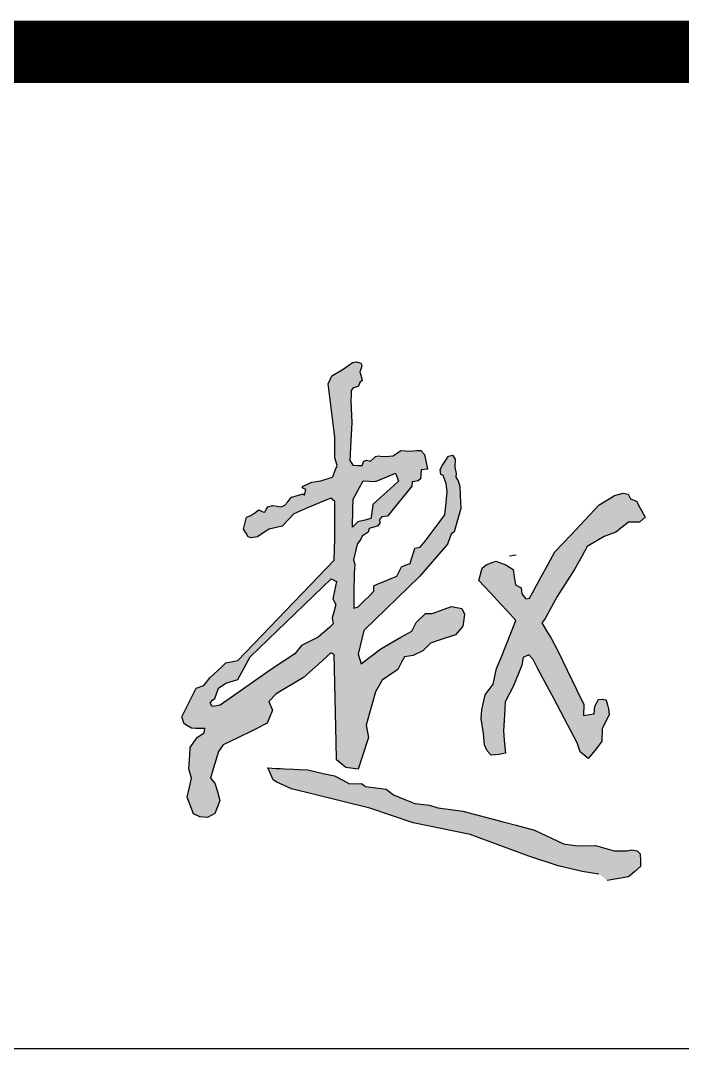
# Model space of a CAD drawing. Header units: inches. Extents: x -1293886 to -986005, y -15154 to 203628.
# Drawn here: x -1133131 to -1132599, y 79037 to 79862 of the extents above; entities that cross this region are included whole.
import ezdxf

# ---------------------------------------------------------------- set-up
doc = ezdxf.new("R2010")
doc.units = ezdxf.units.IN
doc.header["$LTSCALE"] = 100
doc.header["$MEASUREMENT"] = 0
doc.layers.get('0').update_dxf_attribs({"color": 252})
doc.layers.add('TK', color=142, linetype='Continuous')

# ---------------------------------------------------------------- blocks, each defined once
blk = doc.blocks.new('A$C05385F37')
at = {"layer": 'TK'}
for p, q in [((-8000, -26600), (-1000, -26600)), ((-1000, -26600), (-8000, -26600)), ((-8000, -26600), (-1000, -26600)), ((-8000, -26600), (-1000, -26600)), ((-8000, -26600), (-1000, -26600)), ((-8000, -26600), (-1000, -26600)), ((-8000, -27400), (-1000, -27400))]:
    blk.add_line(p, q, dxfattribs=at)
at = {"layer": 'TK', "const_width": 50}
for points in [[(-8000, -26600), (-1000, -26600)], [(-1000, -26600), (-8000, -26600)], [(-1000, -26600), (-7944, -26600)]]:
    blk.add_lwpolyline(points, dxfattribs=at)

msp = doc.modelspace()

# ---------------------------------------------------------------- hatches: boundary and pattern name
h = msp.add_hatch(color=1)
h.dxf.hatch_style = 1
h.paths.add_polyline_path([(-1132471.18, 79214.99), (-1132471.43, 79219.55), (-1132466.71, 79223.01), (-1132461.16, 79223.71), (-1132459.22, 79222.46), (-1132459.36, 79216.64), (-1132459.52, 79209.73), (-1132458.25, 79202.36), (-1132457.09, 79195.64), (-1132457.83, 79189.05), (-1132458.52, 79182.95), (-1132460.74, 79180.46), (-1132462.13, 79185.73), (-1132465.18, 79189.89), (-1132468.12, 79193.89), (-1132469.07, 79200.42), (-1132470.25, 79208.59)], flags=16)
h.paths.add_polyline_path([(-1132508.33, 79242.72), (-1132511.32, 79246.02), (-1132505.02, 79254.83), (-1132498.57, 79260.17), (-1132493.22, 79261.75), (-1132489.6, 79255.93), (-1132487.4, 79246.81), (-1132490.39, 79243.51), (-1132497, 79240.68), (-1132503.45, 79239.42)], flags=16)
h.paths.add_polyline_path([(-1132403.97, 79350.52), (-1132399.93, 79358.3), (-1132391.89, 79369.78), (-1132387.98, 79382.86), (-1132379.95, 79392.73), (-1132371.91, 79414.53), (-1132364.58, 79434.4), (-1132365.48, 79442.53), (-1132366.59, 79452.63), (-1132367.55, 79461.38), (-1132363.18, 79468.47), (-1132356.52, 79472.6), (-1132346.19, 79470.76), (-1132341.13, 79466.63), (-1132337.69, 79460.66), (-1132339.76, 79451.71), (-1132344.12, 79447.81), (-1132342.97, 79440.93), (-1132346.65, 79430.6), (-1132349.74, 79421.91), (-1132353.08, 79411.78), (-1132389.32, 79334.54), (-1132397.58, 79332.22), (-1132400.84, 79333.64), (-1132404.38, 79335.18), (-1132405.1, 79340.16), (-1132405.54, 79343.2), (-1132405.96, 79346.12)])
h.paths.add_polyline_path([(-1132485.26, 79279.81), (-1132484.46, 79277.56), (-1132482.74, 79272.69), (-1132481.4, 79268.89), (-1132475.85, 79260.22), (-1132476.25, 79254.66), (-1132474, 79250.16), (-1132473.02, 79248.2), (-1132467.9, 79248.04), (-1132465.4, 79247.97), (-1132464.33, 79250.56), (-1132464.86, 79252.94), (-1132465.62, 79256.38), (-1132467.64, 79259.69), (-1132470.52, 79269.42), (-1132469.45, 79276.35), (-1132468.79, 79280.63), (-1132466.78, 79284.87), (-1132465.32, 79287.98), (-1132469.18, 79291.8), (-1132480.64, 79290.47), (-1132487.02, 79289.73), (-1132493.28, 79289), (-1132495.59, 79283.79), (-1132489.76, 79283.39), (-1132487.04, 79283.2)], flags=16)
h.paths.add_polyline_path([(-1132520, 79400.65), (-1132517.5, 79398.78), (-1132510.35, 79400.95), (-1132503.2, 79398.57), (-1132500.6, 79393.37), (-1132502.33, 79385.14), (-1132504, 79377.23), (-1132507.32, 79372.58), (-1132507.1, 79366.95), (-1132506.93, 79362.64), (-1132506.84, 79360.2), (-1132495.83, 79374.31), (-1132488.68, 79375.61), (-1132483.91, 79377.13), (-1132478.06, 79385.79), (-1132469.18, 79392.94), (-1132465.06, 79407.01), (-1132459.21, 79417.19), (-1132450.33, 79421.95), (-1132442.74, 79420.22), (-1132437.54, 79415.46), (-1132439.93, 79408.09), (-1132442.96, 79399.87), (-1132445.97, 79391.72), (-1132460.08, 79373.88), (-1132482.01, 79351.31), (-1132481.05, 79348.45), (-1132429.48, 79364.1), (-1132425.08, 79362), (-1132422.79, 79357.99), (-1132420.58, 79354.13), (-1132425.47, 79349.78), (-1132430.59, 79345.23), (-1132500.05, 79300.19), (-1132497.94, 79297.44), (-1132492.64, 79296.8), (-1132488.83, 79296.35), (-1132486.08, 79303.79), (-1132479.09, 79304.63), (-1132470.59, 79305.66), (-1132465.19, 79306.32), (-1132461.72, 79304), (-1132456.94, 79300.8), (-1132452.19, 79299.77), (-1132448.55, 79298.98), (-1132445.2, 79303.36), (-1132443.22, 79305.96), (-1132440.97, 79308.02), (-1132433.49, 79314.85), (-1132425.51, 79318.39), (-1132420.97, 79320.4), (-1132416.61, 79320.51), (-1132414.28, 79317.12), (-1132415.34, 79308.44), (-1132415.87, 79304.14), (-1132416.33, 79300.34), (-1132427.99, 79297.16), (-1132433.06, 79295.77), (-1132435.98, 79291.76), (-1132437.09, 79290.22), (-1132440.29, 79285.83), (-1132444.66, 79284.95), (-1132449.36, 79281.43), (-1132448.66, 79273.22), (-1132443.49, 79252.1), (-1132438.32, 79249.29), (-1132434.36, 79247.13), (-1132426.82, 79246), (-1132418.21, 79245.69), (-1132410.73, 79248.18), (-1132402.33, 79250.99), (-1132396.48, 79252.94), (-1132395.12, 79257.13), (-1132395.12, 79265.16), (-1132395.12, 79270.43), (-1132392.14, 79273.18), (-1132382.27, 79272.95), (-1132373.56, 79272.75), (-1132369.19, 79272.95), (-1132365.75, 79269.97), (-1132359.78, 79268.83), (-1132357.26, 79273.64), (-1132355.72, 79276.58), (-1132347.39, 79277.77), (-1132344.18, 79274.79), (-1132346.7, 79270.2), (-1132348.79, 79266.4), (-1132350.32, 79263.62), (-1132347.62, 79261.26), (-1132345.25, 79260.35), (-1132339.23, 79270.38), (-1132309.44, 79307.27), (-1132309.09, 79311.91), (-1132311.23, 79314.94), (-1132311.88, 79315.86), (-1132316.4, 79313.69), (-1132378.96, 79283.62), (-1132386.14, 79284.99), (-1132386.85, 79289.27), (-1132389.17, 79291.41), (-1132389.35, 79295.86), (-1132387.21, 79301.57), (-1132385.36, 79306.49), (-1132380.79, 79311.37), (-1132368.02, 79324.58), (-1132321.92, 79348.84), (-1132318.28, 79350.75), (-1132316.58, 79364.98), (-1132320.83, 79372.24), (-1132324.15, 79377.91), (-1132328.09, 79401.18), (-1132326.88, 79404.97), (-1132325.03, 79410.8), (-1132330.5, 79414.27), (-1132335.33, 79414.27), (-1132337.23, 79417.72), (-1132330.76, 79424.18), (-1132329.8, 79432.59), (-1132325.6, 79444.43), (-1132316.81, 79446.53), (-1132311.27, 79441.75), (-1132306.15, 79437.34), (-1132311.46, 79402.42), (-1132309.55, 79392.87), (-1132307.26, 79381.41), (-1132305.54, 79373.77), (-1132303.64, 79365.36), (-1132295.22, 79366.32), (-1132287.38, 79373.39), (-1132262.07, 79391.2), (-1132253.66, 79390.48), (-1132250.05, 79386.64), (-1132249.09, 79377.27), (-1132248.69, 79373.35), (-1132258.47, 79369.1), (-1132259.67, 79360.94), (-1132294.27, 79343.67), (-1132307.49, 79344.12), (-1132313.57, 79344.32), (-1132320.86, 79340.55), (-1132362.84, 79312.95), (-1132363.88, 79306.48), (-1132360.12, 79307.26), (-1132296.96, 79335.84), (-1132291.27, 79334.16), (-1132287.26, 79330.93), (-1132286.87, 79327.05), (-1132285.7, 79321.62), (-1132286.61, 79316.7), (-1132328.45, 79255.1), (-1132326.94, 79252.89), (-1132325.26, 79250.42), (-1132247.79, 79226.72), (-1132224.38, 79219.57), (-1132211.7, 79218.79), (-1132198.95, 79218), (-1132178.33, 79210.39), (-1132113.47, 79198.99), (-1132106.78, 79197.81), (-1132102.67, 79194.19), (-1132100.32, 79192.13), (-1132092.26, 79194.59), (-1132085.72, 79196.59), (-1132079.86, 79194.39), (-1132075.65, 79190.19), (-1132068.2, 79183.18), (-1132067.95, 79177.64), (-1132067.81, 79174.46), (-1132072.98, 79169.6), (-1132080.79, 79166.08), (-1132090.1, 79169.6), (-1132097.59, 79172.43), (-1132115.1, 79179.05), (-1132127.84, 79179.15), (-1132140.17, 79182.67), (-1132149.58, 79185.36), (-1132161.81, 79188.85), (-1132169.35, 79191.01), (-1132178.26, 79193.55), (-1132215.16, 79199.77), (-1132239.82, 79207.82), (-1132299.72, 79223.92), (-1132344.51, 79238.75), (-1132352.81, 79233.47), (-1132373.7, 79209.33), (-1132380.52, 79201.45), (-1132386.88, 79194.09), (-1132393.31, 79186.66), (-1132399.15, 79179.92), (-1132404.9, 79182.42), (-1132410.36, 79184.79), (-1132411.7, 79189.97), (-1132413.18, 79195.7), (-1132414.68, 79201.5), (-1132416.15, 79207.16), (-1132416.73, 79212.35), (-1132412.7, 79215.62), (-1132405.66, 79216.37), (-1132405.15, 79211.34), (-1132404.55, 79205.32), (-1132403.98, 79199.59), (-1132397.61, 79200.53), (-1132390.31, 79204.3), (-1132388.8, 79211.59), (-1132382.26, 79217.88), (-1132371, 79228.69), (-1132362.12, 79243.53), (-1132363.89, 79250.32), (-1132367.66, 79251.58), (-1132373.55, 79253.54), (-1132378.98, 79250.57), (-1132388.04, 79245.63), (-1132404.1, 79233), (-1132418.74, 79230.82), (-1132428.1, 79229.43), (-1132435.75, 79230.43), (-1132440.38, 79231.03), (-1132443.05, 79231.38), (-1132443.07, 79225.29), (-1132443.11, 79214.61), (-1132443.86, 79168.75), (-1132444.6, 79160.44), (-1132449.61, 79157.26), (-1132453.89, 79153.72), (-1132463.42, 79152.38), (-1132471.85, 79173.31), (-1132474.31, 79186.98), (-1132478.77, 79201.27), (-1132483.08, 79210.03), (-1132492.45, 79206.95), (-1132502.45, 79201.42), (-1132539.36, 79176.67), (-1132547.14, 79175.21), (-1132558.31, 79173.12), (-1132564.42, 79171.98), (-1132563.92, 79180.56), (-1132564.4, 79192.95), (-1132559.54, 79201.21), (-1132549.57, 79201.46), (-1132544.96, 79201.57), (-1132543.49, 79196.11), (-1132538.63, 79194.41), (-1132532.06, 79200.24), (-1132485.86, 79228.43), (-1132486.83, 79231.83), (-1132492.91, 79230.38), (-1132518.44, 79221.38), (-1132526.23, 79223.33), (-1132530.6, 79227.95), (-1132532.86, 79230.32), (-1132533.03, 79234.75), (-1132530.12, 79237.91), (-1132529.05, 79253.23), (-1132524.84, 79255.63), (-1132520.33, 79259.39), (-1132516.28, 79264.94), (-1132513.87, 79274.25), (-1132495.59, 79283.79), (-1132505.16, 79283.28), (-1132517.52, 79282.62), (-1132519.97, 79282.48), (-1132525.42, 79277.15), (-1132536.89, 79265.93), (-1132545.14, 79264.1), (-1132557.14, 79252.91), (-1132578.19, 79239.86), (-1132581.35, 79237.9), (-1132584.06, 79243.85), (-1132588.34, 79253.26), (-1132582.99, 79257.97), (-1132580.94, 79259.77), (-1132570.73, 79263.3), (-1132465.72, 79336.81), (-1132575.77, 79295.91), (-1132581.65, 79298.73), (-1132583.76, 79303.89), (-1132582.59, 79308.59), (-1132578.59, 79311.88), (-1132573.12, 79316.38), (-1132557.45, 79323.85), (-1132515.15, 79340.99), (-1132513.98, 79344.75), (-1132519.85, 79344.28), (-1132523.1, 79344.02), (-1132526.51, 79351.43), (-1132531.28, 79361.82), (-1132530.23, 79378.36), (-1132529.54, 79389.13), (-1132529.06, 79396.55), (-1132527.9, 79400.65)])
h.paths.add_polyline_path([(-1132565.43, 79430.97), (-1132558.37, 79437.68), (-1132538.78, 79445.82), (-1132520.47, 79448.62), (-1132506.36, 79452.7), (-1132475.19, 79452.68), (-1132453.57, 79456.24), (-1132442.18, 79458.12), (-1132429.91, 79452.68), (-1132429.4, 79446.33), (-1132432.2, 79438.96), (-1132434.55, 79432.77), (-1132456.11, 79431.33), (-1132467.86, 79430.54), (-1132480.28, 79433.11), (-1132492.23, 79431.33), (-1132507.37, 79429.08), (-1132524.64, 79422.96), (-1132546.92, 79420.4), (-1132559.38, 79421.67), (-1132562.69, 79426.75)])
h.paths.add_polyline_path([(-1132467.05, 79537.93), (-1132463.9, 79543.23), (-1132463.85, 79543.23), (-1132447.93, 79544.38), (-1132433.99, 79521.3), (-1132433.41, 79507.22), (-1132433.2, 79502.38), (-1132434.87, 79500.48), (-1132435.9, 79495.49), (-1132437.95, 79487.87), (-1132443.38, 79483.76), (-1132449.54, 79474.82), (-1132465.54, 79463.82), (-1132479.62, 79459.57), (-1132506.36, 79452.7), (-1132512.59, 79453.72), (-1132514.04, 79457.48), (-1132509.55, 79458.21), (-1132502.28, 79459.38), (-1132493.74, 79465.89), (-1132488.56, 79469.84), (-1132477.35, 79473.86), (-1132470.67, 79479.52), (-1132462.84, 79488.5), (-1132456.63, 79495.63), (-1132455.59, 79508.36), (-1132457.33, 79512.57), (-1132464, 79518.07), (-1132468.59, 79521.86), (-1132470.82, 79528.08), (-1132469.8, 79533.29)])
h.paths.add_polyline_path([(-1132932.34, 79262.29), (-1132925.73, 79261.93), (-1132911.69, 79261.24), (-1132907.13, 79261.02), (-1132900.28, 79260.69), (-1132888.02, 79257.92), (-1132878.9, 79255.86), (-1132872.22, 79252.38), (-1132866.7, 79249.51), (-1132857.24, 79249.67), (-1132854.05, 79247.43), (-1132837.3, 79245.19), (-1132831.35, 79240.78), (-1132822.32, 79236.99), (-1132814.4, 79233.66), (-1132802.44, 79232.41), (-1132795.9, 79230.19), (-1132787.67, 79229.14), (-1132781.75, 79228.39), (-1132775.71, 79227.63), (-1132743.3, 79219.02), (-1132733.04, 79216.29), (-1132718.19, 79212.35), (-1132695.09, 79201.3), (-1132683.84, 79199.76), (-1132669.4, 79200.02), (-1132654.18, 79195.8), (-1132643.96, 79195.68), (-1132640.25, 79196.44), (-1132635.9, 79195.8), (-1132633.35, 79193.38), (-1132633.22, 79187.5), (-1132633.12, 79183.05), (-1132637.69, 79179.2), (-1132642.82, 79174.87), (-1132659.81, 79171.92), (-1132666.71, 79177.15), (-1132680, 79179.2), (-1132699.31, 79183.67), (-1132722.7, 79191.59), (-1132769.91, 79208.87), (-1132815.78, 79218.27), (-1132850.41, 79229.96), (-1132896.05, 79241.19), (-1132913.24, 79245.42), (-1132925.02, 79250.73), (-1132928.16, 79252.65), (-1132931.08, 79259.39)])
h.paths.add_polyline_path([(-1132752.12, 79427.12), (-1132749.21, 79428.16), (-1132741.36, 79425.27), (-1132735.37, 79421.42), (-1132734.51, 79415.64), (-1132733.55, 79409.14), (-1132728.95, 79406.88), (-1132728.52, 79401.96), (-1132725.1, 79398.11), (-1132722.32, 79398.54), (-1132719.96, 79402.81), (-1132712.87, 79415.7), (-1132707.25, 79425.91), (-1132701.87, 79435.68), (-1132689.15, 79449.01), (-1132666.37, 79473.49), (-1132658.43, 79478.25), (-1132653.94, 79480.94), (-1132647.19, 79482.88), (-1132643.09, 79482.08), (-1132641.11, 79478.25), (-1132636.48, 79476.27), (-1132633.44, 79470.85), (-1132629.4, 79463.64), (-1132633.84, 79459.62), (-1132642.83, 79459.48), (-1132653.01, 79451.56), (-1132662.4, 79448.12), (-1132675.95, 79440.04), (-1132679.87, 79432.6), (-1132685.8, 79422.05), (-1132700.19, 79399.9), (-1132709.68, 79382.17), (-1132710.34, 79381.32), (-1132712.46, 79378.62), (-1132708.59, 79372.38), (-1132704.5, 79365.79), (-1132699.61, 79356.3), (-1132684.31, 79324.66), (-1132678.74, 79313.16), (-1132678.86, 79304.47), (-1132672.28, 79305.34), (-1132670.39, 79305.59), (-1132669.92, 79311.73), (-1132666.94, 79317.19), (-1132663.47, 79317.56), (-1132660.67, 79316.63), (-1132659.74, 79312.91), (-1132658.97, 79309.8), (-1132658.25, 79305.07), (-1132661.05, 79299.61), (-1132663.99, 79293.89), (-1132664.13, 79283.8), (-1132667.77, 79278.9), (-1132670.99, 79274.98), (-1132675.27, 79269.78), (-1132681.5, 79275.26), (-1132684.02, 79282.4), (-1132689.2, 79292.19), (-1132694.22, 79301.68), (-1132703.09, 79318.45), (-1132709.64, 79330.85), (-1132715.47, 79341.86), (-1132719.31, 79349.44), (-1132722.82, 79353.08), (-1132727.44, 79350.84), (-1132728.42, 79344.68), (-1132731.08, 79338.1), (-1132735.32, 79327.62), (-1132741.72, 79315.29), (-1132742.42, 79304.51), (-1132743.26, 79292.05), (-1132742.56, 79284.78), (-1132742.02, 79279.08), (-1132741.53, 79274.01), (-1132746.63, 79273.02), (-1132753.07, 79272.6), (-1132756.29, 79276.1), (-1132758.39, 79280.72), (-1132759.23, 79289.81), (-1132761.05, 79301.57), (-1132760.63, 79308.85), (-1132757.97, 79321.03), (-1132751.39, 79329.43), (-1132748.87, 79342.16), (-1132744.81, 79351.4), (-1132733.15, 79380.52), (-1132740.07, 79388.03), (-1132745.5, 79393.92), (-1132753.44, 79402.54), (-1132758.89, 79408.45), (-1132762.84, 79412.74), (-1132760.41, 79422.57), (-1132757.06, 79425.34)])
h.paths.add_polyline_path([(-1132976.69, 79316.57), (-1132974.97, 79317.92), (-1132971.91, 79326.29), (-1132965.98, 79330.38), (-1132956.38, 79333.24), (-1132951.67, 79342.02), (-1132946.58, 79351.53), (-1132881.54, 79414.05), (-1132877.17, 79412), (-1132878.72, 79404.55), (-1132880.05, 79398.09), (-1132877.69, 79393.5), (-1132879.49, 79387.34), (-1132880.84, 79382.7), (-1132879.81, 79377.89), (-1132882.96, 79375.11), (-1132886.42, 79372.07), (-1132891.92, 79367.24), (-1132905.32, 79360.6), (-1132910.79, 79353.97), (-1132919.17, 79348.31), (-1132928.57, 79341.97), (-1132970.71, 79312.73), (-1132975.31, 79311.97), (-1132977, 79311.68), (-1132978.69, 79314.42)], flags=16)
h.paths.add_polyline_path([(-1132860, 79459.93), (-1132864.33, 79455.63), (-1132864.03, 79469.78), (-1132863.86, 79478.09), (-1132858.72, 79487.46), (-1132855.85, 79492.7), (-1132846.04, 79492.18), (-1132836.9, 79496.01), (-1132829.85, 79498.96), (-1132827.46, 79492.47), (-1132834.54, 79485.99), (-1132841.54, 79479.58), (-1132847.99, 79473.67), (-1132848.99, 79467.13), (-1132849.71, 79462.41), (-1132854.6, 79461.23)], flags=16)
h.paths.add_polyline_path([(-1132882.08, 79574.51), (-1132881.07, 79576.95), (-1132872.73, 79581.71), (-1132867.41, 79585.53), (-1132864.37, 79587.7), (-1132861.14, 79588.19), (-1132857.65, 79587.17), (-1132856.83, 79585.53), (-1132857.55, 79583.06), (-1132858.37, 79580.26), (-1132857.65, 79577.52), (-1132856.86, 79574.49), (-1132856.52, 79573.17), (-1132858.47, 79571.68), (-1132859.5, 79568.6), (-1132861.66, 79567.98), (-1132863.84, 79567.36), (-1132865.56, 79565.11), (-1132865.45, 79561.01), (-1132865.76, 79557.21), (-1132864.97, 79539.22), (-1132865.94, 79520.27), (-1132866.29, 79513.24), (-1132866.51, 79509), (-1132865.03, 79506.71), (-1132864.08, 79505.23), (-1132860.05, 79505.08), (-1132856.73, 79504.96), (-1132855.26, 79508.43), (-1132853.08, 79509.33), (-1132849.83, 79508.52), (-1132847.56, 79510.6), (-1132845.82, 79512.19), (-1132843.49, 79512.86), (-1132840.68, 79512.22), (-1132835.07, 79512.5), (-1132831.86, 79512.65), (-1132825.66, 79517.02), (-1132818.6, 79516.66), (-1132812.81, 79516.93), (-1132809.45, 79517.08), (-1132806.61, 79513.74), (-1132805.32, 79507.45), (-1132804.2, 79501.99), (-1132809.34, 79501.61), (-1132809.55, 79497.54), (-1132809.71, 79494.45), (-1132811.73, 79492.62), (-1132814.68, 79492.12), (-1132816.44, 79491.83), (-1132816.79, 79488.4), (-1132836.31, 79464.26), (-1132840.82, 79463.95), (-1132842.73, 79461.79), (-1132842.55, 79458.85), (-1132844.37, 79456.44), (-1132849.47, 79454.88), (-1132851, 79454.41), (-1132851.89, 79451.51), (-1132855.09, 79449.44), (-1132856.72, 79448.38), (-1132857.77, 79445.98), (-1132860.72, 79441.78), (-1132862.31, 79434.84), (-1132863.57, 79429.31), (-1132862.43, 79425.82), (-1132862.8, 79422.16), (-1132863.17, 79418.48), (-1132863.31, 79402.96), (-1132863.4, 79393.92), (-1132863.43, 79390.4), (-1132859.79, 79391.47), (-1132855.49, 79395.76), (-1132850.51, 79400.74), (-1132847.21, 79404.04), (-1132847.36, 79408.48), (-1132844.45, 79409.71), (-1132841.21, 79411.07), (-1132832.74, 79414.64), (-1132828.7, 79416.33), (-1132826.66, 79420.59), (-1132825.12, 79423.79), (-1132821.29, 79425.19), (-1132818.21, 79426.31), (-1132817, 79430.09), (-1132816.22, 79432.49), (-1132815.2, 79435.68), (-1132814.24, 79438.67), (-1132809.94, 79439.44), (-1132806.11, 79444.35), (-1132802.7, 79448.7), (-1132794.75, 79459.35), (-1132790.26, 79465.35), (-1132789.49, 79472.54), (-1132788.87, 79478.22), (-1132788.25, 79483.97), (-1132789.24, 79490.66), (-1132791.48, 79496.92), (-1132793.46, 79497.74), (-1132794.12, 79501.87), (-1132792.06, 79505.42), (-1132787.43, 79512.6), (-1132784.13, 79513.42), (-1132782.06, 79510.12), (-1132782.23, 79503.77), (-1132781.07, 79498.57), (-1132781.4, 79495.68), (-1132779.5, 79492.71), (-1132778.18, 79488.08), (-1132777.93, 79481.31), (-1132777.53, 79470.5), (-1132782.64, 79451.74), (-1132785.08, 79449.87), (-1132788.11, 79441.84), (-1132810.49, 79415.91), (-1132855.26, 79372.57), (-1132856.9, 79365.78), (-1132859.86, 79353.56), (-1132857.37, 79345.86), (-1132850.34, 79351.25), (-1132841.53, 79358.01), (-1132825.49, 79367.18), (-1132816.87, 79372.12), (-1132813.3, 79378.89), (-1132805.76, 79386.29), (-1132800.47, 79386.17), (-1132784.92, 79391.81), (-1132776.51, 79390.2), (-1132774.44, 79385.71), (-1132775.01, 79381.34), (-1132775.7, 79376.12), (-1132778.01, 79373.51), (-1132781.8, 79369.22), (-1132795.72, 79364.47), (-1132801.71, 79362.43), (-1132807.97, 79356.31), (-1132815.74, 79352.43), (-1132822.68, 79351.41), (-1132824.93, 79347.12), (-1132827.93, 79341.4), (-1132835.55, 79336.1), (-1132840.54, 79332.63), (-1132845.97, 79323.44), (-1132850.81, 79306.31), (-1132853.52, 79296.71), (-1132851.47, 79286.71), (-1132856.37, 79272.01), (-1132859.93, 79261.33), (-1132869.77, 79262.54), (-1132877.29, 79268.74), (-1132877.62, 79283.12), (-1132879.21, 79353.32), (-1132881.7, 79354.71), (-1132891.98, 79345.41), (-1132903.71, 79334.78), (-1132925.54, 79321.81), (-1132931.65, 79315.53), (-1132928.7, 79308.74), (-1132932.78, 79298.1), (-1132943.42, 79292.89), (-1132956.91, 79286.3), (-1132968.18, 79280.79), (-1132971.96, 79275.46), (-1132975.94, 79262.44), (-1132978.46, 79254.17), (-1132974.95, 79250.01), (-1132973.17, 79244.09), (-1132970.81, 79236.2), (-1132973.37, 79229.69), (-1132974.92, 79225.77), (-1132980.68, 79222.39), (-1132986.99, 79222.98), (-1132991.93, 79225.55), (-1132994.1, 79231.07), (-1132997.15, 79238.82), (-1132995.28, 79246.85), (-1132993.64, 79253.95), (-1132995.88, 79261.45), (-1132995.09, 79272.89), (-1132994.69, 79278.7), (-1132991.14, 79283.74), (-1132988.81, 79287.06), (-1132983.44, 79290.45), (-1132983.05, 79293.81), (-1132990.15, 79294), (-1132993.55, 79294.1), (-1132999.43, 79297.55), (-1133001.4, 79303.28), (-1132991.93, 79322.02), (-1132989.78, 79326.27), (-1132983.64, 79328.33), (-1132978.7, 79334.84), (-1132969.42, 79343.52), (-1132966.12, 79346.61), (-1132960.54, 79347.66), (-1132956.53, 79348.42), (-1132879.18, 79429.12), (-1132878.55, 79446.28), (-1132878.51, 79464.93), (-1132878.48, 79476.04), (-1132881.9, 79478.81), (-1132887.77, 79476.34), (-1132900.42, 79471.02), (-1132911.59, 79466.32), (-1132920.8, 79456.29), (-1132931.33, 79453.97), (-1132934.73, 79451.73), (-1132940.6, 79447.89), (-1132945.69, 79446.85), (-1132948.13, 79447.8), (-1132949.62, 79450.25), (-1132951.81, 79453.84), (-1132950.47, 79459.38), (-1132949.44, 79463.64), (-1132945.9, 79464.8), (-1132942.92, 79467.03), (-1132939.54, 79469.57), (-1132936.33, 79467.88), (-1132934.73, 79467.46), (-1132933.67, 79469.58), (-1132932.48, 79471.96), (-1132928.25, 79472.98), (-1132924.74, 79472.35), (-1132922.25, 79471.89), (-1132920.38, 79472.35), (-1132918.68, 79473.09), (-1132916.24, 79475.85), (-1132914.75, 79477.87), (-1132913.4, 79479.7), (-1132906.56, 79481.59), (-1132904.31, 79482.22), (-1132902.84, 79481.17), (-1132901.88, 79485.84), (-1132904.75, 79487.12), (-1132903.9, 79488.5), (-1132900.07, 79490.2), (-1132896.97, 79491.58), (-1132889.87, 79492.75), (-1132881.47, 79495.51), (-1132880.13, 79495.95), (-1132878.47, 79500.52), (-1132876.8, 79505.13), (-1132878.64, 79511.1), (-1132878.47, 79527.74), (-1132883.27, 79566.21), (-1132883.82, 79570.61)])
edge = h.paths.add_edge_path(flags=17)
edge.add_line((-1132925.73, 79261.93), (-1132922.54, 79261.77))

# ---------------------------------------------------------------- linework, layer by layer
at = {"color": 1}
for p, q in [((-1132864.37, 79587.7), (-1132861.14, 79588.19)), ((-1132861.14, 79588.19), (-1132857.65, 79587.17)), ((-1132881.07, 79576.95), (-1132872.73, 79581.71)), ((-1132872.73, 79581.71), (-1132867.41, 79585.53)), ((-1132867.41, 79585.53), (-1132864.37, 79587.7)), ((-1132857.55, 79583.06), (-1132858.37, 79580.26)), ((-1132858.37, 79580.26), (-1132857.65, 79577.52)), ((-1132857.65, 79587.17), (-1132856.83, 79585.53)), ((-1132856.83, 79585.53), (-1132857.55, 79583.06)), ((-1132883.82, 79570.61), (-1132882.08, 79574.51)), ((-1132882.08, 79574.51), (-1132881.07, 79576.95)), ((-1132858.47, 79571.68), (-1132859.5, 79568.6)), ((-1132856.52, 79573.17), (-1132858.47, 79571.68)), ((-1132857.65, 79577.52), (-1132856.86, 79574.49)), ((-1132856.86, 79574.49), (-1132856.52, 79573.17)), ((-1132883.27, 79566.21), (-1132883.82, 79570.61)), ((-1132878.47, 79527.74), (-1132883.27, 79566.21)), ((-1132863.84, 79567.36), (-1132865.56, 79565.11)), ((-1132865.56, 79565.11), (-1132865.45, 79561.01)), ((-1132861.66, 79567.98), (-1132863.84, 79567.36)), ((-1132859.5, 79568.6), (-1132861.66, 79567.98)), ((-1132865.45, 79561.01), (-1132865.76, 79557.21)), ((-1132865.76, 79557.21), (-1132864.97, 79539.22)), ((-1132864.97, 79539.22), (-1132865.94, 79520.27)), ((-1132878.64, 79511.1), (-1132878.47, 79527.74)), ((-1132865.94, 79520.27), (-1132866.29, 79513.24)), ((-1132831.86, 79512.65), (-1132825.66, 79517.02)), ((-1132825.66, 79517.02), (-1132818.6, 79516.66)), ((-1132818.6, 79516.66), (-1132812.81, 79516.93)), ((-1132812.81, 79516.93), (-1132809.45, 79517.08)), ((-1132809.45, 79517.08), (-1132806.61, 79513.74)), ((-1132806.61, 79513.74), (-1132805.32, 79507.45)), ((-1132876.8, 79505.13), (-1132878.64, 79511.1)), ((-1132866.29, 79513.24), (-1132866.51, 79509)), ((-1132866.51, 79509), (-1132865.03, 79506.71)), ((-1132865.03, 79506.71), (-1132864.08, 79505.23)), ((-1132856.73, 79504.96), (-1132855.26, 79508.43)), ((-1132855.26, 79508.43), (-1132853.08, 79509.33)), ((-1132853.08, 79509.33), (-1132849.83, 79508.52)), ((-1132849.83, 79508.52), (-1132847.56, 79510.6)), ((-1132847.56, 79510.6), (-1132845.82, 79512.19)), ((-1132845.82, 79512.19), (-1132843.49, 79512.86)), ((-1132843.49, 79512.86), (-1132840.68, 79512.22)), ((-1132840.68, 79512.22), (-1132835.07, 79512.5)), ((-1132835.07, 79512.5), (-1132831.86, 79512.65)), ((-1132805.32, 79507.45), (-1132804.2, 79501.99)), ((-1132794.12, 79501.87), (-1132792.06, 79505.42)), ((-1132792.06, 79505.42), (-1132787.43, 79512.6)), ((-1132787.43, 79512.6), (-1132784.13, 79513.42)), ((-1132784.13, 79513.42), (-1132782.06, 79510.12)), ((-1132782.06, 79510.12), (-1132782.23, 79503.77)), ((-1132880.13, 79495.95), (-1132878.47, 79500.52)), ((-1132878.47, 79500.52), (-1132876.8, 79505.13)), ((-1132864.08, 79505.23), (-1132860.05, 79505.08)), ((-1132860.05, 79505.08), (-1132856.73, 79504.96)), ((-1132836.9, 79496.01), (-1132829.85, 79498.96)), ((-1132829.85, 79498.96), (-1132827.46, 79492.47)), ((-1132809.55, 79497.54), (-1132809.71, 79494.45)), ((-1132809.34, 79501.61), (-1132809.55, 79497.54)), ((-1132804.2, 79501.99), (-1132809.34, 79501.61)), ((-1132793.46, 79497.74), (-1132794.12, 79501.87)), ((-1132791.48, 79496.92), (-1132793.46, 79497.74)), ((-1132782.23, 79503.77), (-1132781.07, 79498.57)), ((-1132781.07, 79498.57), (-1132781.4, 79495.68)), ((-1132903.9, 79488.5), (-1132900.07, 79490.2)), ((-1132900.07, 79490.2), (-1132896.97, 79491.58)), ((-1132896.97, 79491.58), (-1132889.87, 79492.75)), ((-1132889.87, 79492.75), (-1132881.47, 79495.51)), ((-1132881.47, 79495.51), (-1132880.13, 79495.95)), ((-1132858.72, 79487.46), (-1132855.85, 79492.7)), ((-1132855.85, 79492.7), (-1132846.04, 79492.18)), ((-1132846.04, 79492.18), (-1132836.9, 79496.01)), ((-1132827.46, 79492.47), (-1132834.54, 79485.99)), ((-1132816.44, 79491.83), (-1132816.79, 79488.4)), ((-1132814.68, 79492.12), (-1132816.44, 79491.83)), ((-1132811.73, 79492.62), (-1132814.68, 79492.12)), ((-1132809.71, 79494.45), (-1132811.73, 79492.62)), ((-1132789.24, 79490.66), (-1132791.48, 79496.92)), ((-1132788.25, 79483.97), (-1132789.24, 79490.66)), ((-1132781.4, 79495.68), (-1132779.5, 79492.71)), ((-1132779.5, 79492.71), (-1132778.18, 79488.08)), ((-1132913.4, 79479.7), (-1132906.56, 79481.59)), ((-1132906.56, 79481.59), (-1132904.31, 79482.22)), ((-1132904.75, 79487.12), (-1132903.9, 79488.5)), ((-1132901.88, 79485.84), (-1132904.75, 79487.12)), ((-1132904.31, 79482.22), (-1132902.84, 79481.17)), ((-1132902.84, 79481.17), (-1132901.88, 79485.84)), ((-1132902.84, 79481.17), (-1132902.84, 79481.17)), ((-1132863.86, 79478.09), (-1132858.72, 79487.46)), ((-1132834.54, 79485.99), (-1132841.54, 79479.58)), ((-1132816.79, 79488.4), (-1132836.31, 79464.26)), ((-1132788.87, 79478.22), (-1132788.25, 79483.97)), ((-1132778.18, 79488.08), (-1132777.93, 79481.31)), ((-1132777.93, 79481.31), (-1132777.53, 79470.5)), ((-1132658.43, 79478.25), (-1132653.94, 79480.94)), ((-1132653.94, 79480.94), (-1132647.19, 79482.88)), ((-1132647.19, 79482.88), (-1132643.09, 79482.08)), ((-1132643.09, 79482.08), (-1132641.11, 79478.25)), ((-1132932.48, 79471.96), (-1132928.25, 79472.98)), ((-1132928.25, 79472.98), (-1132924.74, 79472.35)), ((-1132924.74, 79472.35), (-1132922.25, 79471.89)), ((-1132922.25, 79471.89), (-1132920.38, 79472.35)), ((-1132920.38, 79472.35), (-1132918.68, 79473.09)), ((-1132918.68, 79473.09), (-1132916.24, 79475.85)), ((-1132918.68, 79473.09), (-1132918.68, 79473.09)), ((-1132916.24, 79475.85), (-1132914.75, 79477.87)), ((-1132914.75, 79477.87), (-1132913.4, 79479.7)), ((-1132887.77, 79476.34), (-1132900.42, 79471.02)), ((-1132881.9, 79478.81), (-1132887.77, 79476.34)), ((-1132878.48, 79476.04), (-1132881.9, 79478.81)), ((-1132878.51, 79464.93), (-1132878.48, 79476.04)), ((-1132864.03, 79469.78), (-1132863.86, 79478.09)), ((-1132847.99, 79473.67), (-1132848.99, 79467.13)), ((-1132841.54, 79479.58), (-1132847.99, 79473.67)), ((-1132790.26, 79465.35), (-1132789.49, 79472.54)), ((-1132789.49, 79472.54), (-1132788.87, 79478.22)), ((-1132689.15, 79449.01), (-1132666.37, 79473.49)), ((-1132666.37, 79473.49), (-1132658.43, 79478.25)), ((-1132641.11, 79478.25), (-1132636.48, 79476.27)), ((-1132636.48, 79476.27), (-1132633.44, 79470.85)), ((-1132949.44, 79463.64), (-1132945.9, 79464.8)), ((-1132945.9, 79464.8), (-1132942.92, 79467.03)), ((-1132942.92, 79467.03), (-1132939.54, 79469.57)), ((-1132939.54, 79469.57), (-1132936.33, 79467.88)), ((-1132936.33, 79467.88), (-1132934.73, 79467.46)), ((-1132934.73, 79467.46), (-1132933.67, 79469.58)), ((-1132933.67, 79469.58), (-1132932.48, 79471.96)), ((-1132911.59, 79466.32), (-1132920.8, 79456.29)), ((-1132900.42, 79471.02), (-1132911.59, 79466.32)), ((-1132878.55, 79446.28), (-1132878.51, 79464.93)), ((-1132864.33, 79455.63), (-1132864.03, 79469.78)), ((-1132848.99, 79467.13), (-1132849.71, 79462.41)), ((-1132836.31, 79464.26), (-1132840.82, 79463.95)), ((-1132794.75, 79459.35), (-1132790.26, 79465.35)), ((-1132777.53, 79470.5), (-1132782.64, 79451.74)), ((-1132633.44, 79470.85), (-1132629.4, 79463.64)), ((-1132951.81, 79453.84), (-1132950.47, 79459.38)), ((-1132950.47, 79459.38), (-1132949.44, 79463.64)), ((-1132920.8, 79456.29), (-1132931.33, 79453.97)), ((-1132860, 79459.93), (-1132864.33, 79455.63)), ((-1132854.6, 79461.23), (-1132860, 79459.93)), ((-1132849.71, 79462.41), (-1132854.6, 79461.23)), ((-1132844.37, 79456.44), (-1132849.47, 79454.88)), ((-1132842.55, 79458.85), (-1132844.37, 79456.44)), ((-1132840.82, 79463.95), (-1132842.73, 79461.79)), ((-1132842.73, 79461.79), (-1132842.55, 79458.85)), ((-1132802.7, 79448.7), (-1132794.75, 79459.35)), ((-1132642.83, 79459.48), (-1132653.01, 79451.56)), ((-1132633.84, 79459.62), (-1132642.83, 79459.48)), ((-1132629.4, 79463.64), (-1132633.84, 79459.62)), ((-1132949.62, 79450.25), (-1132951.81, 79453.84)), ((-1132948.13, 79447.8), (-1132949.62, 79450.25)), ((-1132945.69, 79446.85), (-1132948.13, 79447.8)), ((-1132940.6, 79447.89), (-1132945.69, 79446.85)), ((-1132934.73, 79451.73), (-1132940.6, 79447.89)), ((-1132931.33, 79453.97), (-1132934.73, 79451.73)), ((-1132856.72, 79448.38), (-1132857.77, 79445.98)), ((-1132855.09, 79449.44), (-1132856.72, 79448.38)), ((-1132851.89, 79451.51), (-1132855.09, 79449.44)), ((-1132851, 79454.41), (-1132851.89, 79451.51)), ((-1132849.47, 79454.88), (-1132851, 79454.41)), ((-1132806.11, 79444.35), (-1132802.7, 79448.7)), ((-1132785.08, 79449.87), (-1132788.11, 79441.84)), ((-1132782.64, 79451.74), (-1132785.08, 79449.87)), ((-1132701.87, 79435.68), (-1132689.15, 79449.01)), ((-1132662.4, 79448.12), (-1132675.95, 79440.04)), ((-1132653.01, 79451.56), (-1132662.4, 79448.12)), ((-1132879.18, 79429.12), (-1132878.55, 79446.28)), ((-1132860.72, 79441.78), (-1132862.31, 79434.84)), ((-1132857.77, 79445.98), (-1132860.72, 79441.78)), ((-1132814.24, 79438.67), (-1132809.94, 79439.44)), ((-1132788.11, 79441.84), (-1132810.49, 79415.91)), ((-1132809.94, 79439.44), (-1132806.11, 79444.35)), ((-1132675.95, 79440.04), (-1132679.87, 79432.6)), ((-1132862.31, 79434.84), (-1132863.57, 79429.31)), ((-1132817, 79430.09), (-1132816.22, 79432.49)), ((-1132816.22, 79432.49), (-1132815.2, 79435.68)), ((-1132815.2, 79435.68), (-1132814.24, 79438.67)), ((-1132733.1, 79433.11), (-1132738.2, 79432.12)), ((-1132707.25, 79425.91), (-1132701.87, 79435.68)), ((-1132679.87, 79432.6), (-1132685.8, 79422.05)), ((-1132956.53, 79348.42), (-1132879.18, 79429.12)), ((-1132863.57, 79429.31), (-1132862.43, 79425.82)), ((-1132862.43, 79425.82), (-1132862.8, 79422.16)), ((-1132826.66, 79420.59), (-1132825.12, 79423.79)), ((-1132825.12, 79423.79), (-1132821.29, 79425.19)), ((-1132821.29, 79425.19), (-1132818.21, 79426.31)), ((-1132818.21, 79426.31), (-1132817, 79430.09)), ((-1132760.41, 79422.57), (-1132757.06, 79425.34)), ((-1132757.06, 79425.34), (-1132752.12, 79427.12)), ((-1132752.12, 79427.12), (-1132749.21, 79428.16)), ((-1132749.21, 79428.16), (-1132749.21, 79428.16)), ((-1132749.21, 79428.16), (-1132741.36, 79425.27)), ((-1132741.36, 79425.27), (-1132735.37, 79421.42)), ((-1132712.87, 79415.7), (-1132707.25, 79425.91)), ((-1132863.17, 79418.48), (-1132863.31, 79402.96)), ((-1132862.8, 79422.16), (-1132863.17, 79418.48)), ((-1132810.49, 79415.91), (-1132855.26, 79372.57)), ((-1132841.21, 79411.07), (-1132832.74, 79414.64)), ((-1132832.74, 79414.64), (-1132828.7, 79416.33)), ((-1132828.7, 79416.33), (-1132826.66, 79420.59)), ((-1132762.84, 79412.74), (-1132760.41, 79422.57)), ((-1132735.37, 79421.42), (-1132734.51, 79415.64)), ((-1132734.51, 79415.64), (-1132733.55, 79409.14)), ((-1132719.96, 79402.81), (-1132712.87, 79415.7)), ((-1132685.8, 79422.05), (-1132700.19, 79399.9)), ((-1132946.58, 79351.53), (-1132881.54, 79414.05)), ((-1132881.54, 79414.05), (-1132877.17, 79412)), ((-1132877.17, 79412), (-1132878.72, 79404.55)), ((-1132847.36, 79408.48), (-1132844.45, 79409.71)), ((-1132847.21, 79404.04), (-1132847.36, 79408.48)), ((-1132844.45, 79409.71), (-1132841.21, 79411.07)), ((-1132758.89, 79408.45), (-1132762.84, 79412.74)), ((-1132753.44, 79402.54), (-1132758.89, 79408.45)), ((-1132733.55, 79409.14), (-1132728.95, 79406.88)), ((-1132728.95, 79406.88), (-1132728.52, 79401.96)), ((-1132878.72, 79404.55), (-1132880.05, 79398.09)), ((-1132880.05, 79398.09), (-1132877.69, 79393.5)), ((-1132863.31, 79402.96), (-1132863.4, 79393.92)), ((-1132855.49, 79395.76), (-1132850.51, 79400.74)), ((-1132850.51, 79400.74), (-1132847.21, 79404.04)), ((-1132745.5, 79393.92), (-1132753.44, 79402.54)), ((-1132728.52, 79401.96), (-1132725.1, 79398.11)), ((-1132725.1, 79398.11), (-1132722.32, 79398.54)), ((-1132722.32, 79398.54), (-1132719.96, 79402.81)), ((-1132700.19, 79399.9), (-1132709.68, 79382.17)), ((-1132877.69, 79393.5), (-1132879.49, 79387.34)), ((-1132863.4, 79393.92), (-1132863.43, 79390.4)), ((-1132863.43, 79390.4), (-1132859.79, 79391.47)), ((-1132859.79, 79391.47), (-1132855.49, 79395.76)), ((-1132800.47, 79386.17), (-1132784.92, 79391.81)), ((-1132784.92, 79391.81), (-1132776.51, 79390.2)), ((-1132776.51, 79390.2), (-1132774.44, 79385.71)), ((-1132740.07, 79388.03), (-1132745.5, 79393.92)), ((-1132879.49, 79387.34), (-1132880.84, 79382.7)), ((-1132880.84, 79382.7), (-1132879.81, 79377.89)), ((-1132813.3, 79378.89), (-1132805.76, 79386.29)), ((-1132805.76, 79386.29), (-1132800.47, 79386.17)), ((-1132774.44, 79385.71), (-1132775.01, 79381.34)), ((-1132733.15, 79380.52), (-1132740.07, 79388.03)), ((-1132709.68, 79382.17), (-1132710.34, 79381.32)), ((-1132882.96, 79375.11), (-1132886.42, 79372.07)), ((-1132879.81, 79377.89), (-1132882.96, 79375.11)), ((-1132816.87, 79372.12), (-1132813.3, 79378.89)), ((-1132813.3, 79378.89), (-1132813.3, 79378.89)), ((-1132778.01, 79373.51), (-1132781.8, 79369.22)), ((-1132775.7, 79376.12), (-1132778.01, 79373.51)), ((-1132775.01, 79381.34), (-1132775.7, 79376.12)), ((-1132744.81, 79351.4), (-1132733.15, 79380.52)), ((-1132710.34, 79381.32), (-1132712.46, 79378.62)), ((-1132712.46, 79378.62), (-1132708.59, 79372.38)), ((-1132891.92, 79367.24), (-1132905.32, 79360.6)), ((-1132886.42, 79372.07), (-1132891.92, 79367.24)), ((-1132856.9, 79365.78), (-1132859.86, 79353.56)), ((-1132855.26, 79372.57), (-1132856.9, 79365.78)), ((-1132841.53, 79358.01), (-1132825.49, 79367.18)), ((-1132825.49, 79367.18), (-1132816.87, 79372.12)), ((-1132781.8, 79369.22), (-1132795.72, 79364.47)), ((-1132708.59, 79372.38), (-1132704.5, 79365.79)), ((-1132704.5, 79365.79), (-1132699.61, 79356.3)), ((-1132905.32, 79360.6), (-1132910.79, 79353.97)), ((-1132850.34, 79351.25), (-1132841.53, 79358.01)), ((-1132801.71, 79362.43), (-1132807.97, 79356.31)), ((-1132795.72, 79364.47), (-1132801.71, 79362.43)), ((-1132951.67, 79342.02), (-1132946.58, 79351.53)), ((-1132910.79, 79353.97), (-1132919.17, 79348.31)), ((-1132881.7, 79354.71), (-1132891.98, 79345.41)), ((-1132879.21, 79353.32), (-1132881.7, 79354.71)), ((-1132877.62, 79283.12), (-1132879.21, 79353.32)), ((-1132859.86, 79353.56), (-1132857.37, 79345.86)), ((-1132857.37, 79345.86), (-1132850.34, 79351.25)), ((-1132822.68, 79351.41), (-1132824.93, 79347.12)), ((-1132815.74, 79352.43), (-1132822.68, 79351.41)), ((-1132807.97, 79356.31), (-1132815.74, 79352.43)), ((-1132748.87, 79342.16), (-1132744.81, 79351.4)), ((-1132727.44, 79350.84), (-1132728.42, 79344.68)), ((-1132722.82, 79353.08), (-1132727.44, 79350.84)), ((-1132719.31, 79349.44), (-1132722.82, 79353.08)), ((-1132715.47, 79341.86), (-1132719.31, 79349.44)), ((-1132699.61, 79356.3), (-1132684.31, 79324.66)), ((-1132978.7, 79334.84), (-1132969.42, 79343.52)), ((-1132928.57, 79341.97), (-1132970.71, 79312.73)), ((-1132969.42, 79343.52), (-1132966.12, 79346.61)), ((-1132966.12, 79346.61), (-1132960.54, 79347.66)), ((-1132960.54, 79347.66), (-1132956.53, 79348.42)), ((-1132956.38, 79333.24), (-1132951.67, 79342.02)), ((-1132919.17, 79348.31), (-1132928.57, 79341.97)), ((-1132891.98, 79345.41), (-1132903.71, 79334.78)), ((-1132827.93, 79341.4), (-1132835.55, 79336.1)), ((-1132824.93, 79347.12), (-1132827.93, 79341.4)), ((-1132751.39, 79329.43), (-1132748.87, 79342.16)), ((-1132728.42, 79344.68), (-1132731.08, 79338.1)), ((-1132709.64, 79330.85), (-1132715.47, 79341.86)), ((-1132983.64, 79328.33), (-1132978.7, 79334.84)), ((-1132965.98, 79330.38), (-1132956.38, 79333.24)), ((-1132903.71, 79334.78), (-1132925.54, 79321.81)), ((-1132840.54, 79332.63), (-1132845.97, 79323.44)), ((-1132835.55, 79336.1), (-1132840.54, 79332.63)), ((-1132731.08, 79338.1), (-1132735.32, 79327.62)), ((-1132991.93, 79322.02), (-1132989.78, 79326.27)), ((-1132989.78, 79326.27), (-1132983.64, 79328.33)), ((-1132974.97, 79317.92), (-1132971.91, 79326.29)), ((-1132971.91, 79326.29), (-1132965.98, 79330.38)), ((-1132757.97, 79321.03), (-1132751.39, 79329.43)), ((-1132735.32, 79327.62), (-1132741.72, 79315.29)), ((-1132703.09, 79318.45), (-1132709.64, 79330.85)), ((-1132684.31, 79324.66), (-1132678.74, 79313.16)), ((-1133001.4, 79303.28), (-1132991.93, 79322.02)), ((-1132978.69, 79314.42), (-1132976.69, 79316.57)), ((-1132976.69, 79316.57), (-1132974.97, 79317.92)), ((-1132925.54, 79321.81), (-1132931.65, 79315.53)), ((-1132931.65, 79315.53), (-1132928.7, 79308.74)), ((-1132845.97, 79323.44), (-1132850.81, 79306.31)), ((-1132760.63, 79308.85), (-1132757.97, 79321.03)), ((-1132694.22, 79301.68), (-1132703.09, 79318.45)), ((-1132669.92, 79311.73), (-1132666.94, 79317.19)), ((-1132666.94, 79317.19), (-1132663.47, 79317.56)), ((-1132663.47, 79317.56), (-1132660.67, 79316.63)), ((-1132660.67, 79316.63), (-1132659.74, 79312.91)), ((-1132977, 79311.68), (-1132978.69, 79314.42)), ((-1132975.31, 79311.97), (-1132977, 79311.68)), ((-1132977, 79311.68), (-1132977, 79311.68)), ((-1132970.71, 79312.73), (-1132975.31, 79311.97)), ((-1132928.7, 79308.74), (-1132932.78, 79298.1)), ((-1132761.05, 79301.57), (-1132760.63, 79308.85)), ((-1132741.72, 79315.29), (-1132742.42, 79304.51)), ((-1132678.74, 79313.16), (-1132678.86, 79304.47)), ((-1132670.39, 79305.59), (-1132669.92, 79311.73)), ((-1132659.74, 79312.91), (-1132658.97, 79309.8)), ((-1132658.97, 79309.8), (-1132658.25, 79305.07)), ((-1132999.43, 79297.55), (-1133001.4, 79303.28)), ((-1132850.81, 79306.31), (-1132853.52, 79296.71)), ((-1132759.23, 79289.81), (-1132761.05, 79301.57)), ((-1132742.42, 79304.51), (-1132743.26, 79292.05)), ((-1132689.2, 79292.19), (-1132694.22, 79301.68)), ((-1132678.86, 79304.47), (-1132672.28, 79305.34)), ((-1132672.28, 79305.34), (-1132670.39, 79305.59)), ((-1132661.05, 79299.61), (-1132663.99, 79293.89)), ((-1132658.25, 79305.07), (-1132661.05, 79299.61)), ((-1132993.55, 79294.1), (-1132999.43, 79297.55)), ((-1132990.15, 79294), (-1132993.55, 79294.1)), ((-1132983.05, 79293.81), (-1132990.15, 79294)), ((-1132983.44, 79290.45), (-1132983.05, 79293.81)), ((-1132983.05, 79293.81), (-1132983.05, 79293.81)), ((-1132943.42, 79292.89), (-1132956.91, 79286.3)), ((-1132932.78, 79298.1), (-1132943.42, 79292.89)), ((-1132853.52, 79296.71), (-1132851.47, 79286.71)), ((-1132743.26, 79292.05), (-1132742.56, 79284.78)), ((-1132684.02, 79282.4), (-1132689.2, 79292.19)), ((-1132663.99, 79293.89), (-1132664.13, 79283.8)), ((-1132994.69, 79278.7), (-1132991.14, 79283.74)), ((-1132991.14, 79283.74), (-1132988.81, 79287.06)), ((-1132988.81, 79287.06), (-1132983.44, 79290.45)), ((-1132956.91, 79286.3), (-1132968.18, 79280.79)), ((-1132877.29, 79268.74), (-1132877.62, 79283.12)), ((-1132851.47, 79286.71), (-1132856.37, 79272.01)), ((-1132758.39, 79280.72), (-1132759.23, 79289.81)), ((-1132742.56, 79284.78), (-1132742.02, 79279.08)), ((-1132664.13, 79283.8), (-1132667.77, 79278.9)), ((-1132995.09, 79272.89), (-1132994.69, 79278.7)), ((-1132971.96, 79275.46), (-1132975.94, 79262.44)), ((-1132968.18, 79280.79), (-1132971.96, 79275.46)), ((-1132756.29, 79276.1), (-1132758.39, 79280.72)), ((-1132753.07, 79272.6), (-1132756.29, 79276.1)), ((-1132742.02, 79279.08), (-1132741.53, 79274.01)), ((-1132681.5, 79275.26), (-1132684.02, 79282.4)), ((-1132675.27, 79269.78), (-1132681.5, 79275.26)), ((-1132670.99, 79274.98), (-1132675.27, 79269.78)), ((-1132667.77, 79278.9), (-1132670.99, 79274.98)), ((-1132995.88, 79261.45), (-1132995.09, 79272.89)), ((-1132869.77, 79262.54), (-1132877.29, 79268.74)), ((-1132856.37, 79272.01), (-1132859.93, 79261.33)), ((-1132746.63, 79273.02), (-1132753.07, 79272.6)), ((-1132741.53, 79274.01), (-1132746.63, 79273.02)), ((-1132993.64, 79253.95), (-1132995.88, 79261.45)), ((-1132975.94, 79262.44), (-1132978.46, 79254.17)), ((-1132932.34, 79262.29), (-1132925.73, 79261.93)), ((-1132931.08, 79259.39), (-1132932.34, 79262.29)), ((-1132928.16, 79252.65), (-1132931.08, 79259.39)), ((-1132925.73, 79261.93), (-1132922.54, 79261.77)), ((-1132925.73, 79261.93), (-1132911.69, 79261.24)), ((-1132911.69, 79261.24), (-1132907.13, 79261.02)), ((-1132907.13, 79261.02), (-1132900.28, 79260.69)), ((-1132900.28, 79260.69), (-1132888.02, 79257.92)), ((-1132888.02, 79257.92), (-1132878.9, 79255.86)), ((-1132859.93, 79261.33), (-1132869.77, 79262.54)), ((-1132995.28, 79246.85), (-1132993.64, 79253.95)), ((-1132978.46, 79254.17), (-1132974.95, 79250.01)), ((-1132974.95, 79250.01), (-1132973.17, 79244.09)), ((-1132925.02, 79250.73), (-1132928.16, 79252.65)), ((-1132913.24, 79245.42), (-1132925.02, 79250.73)), ((-1132878.9, 79255.86), (-1132872.22, 79252.38)), ((-1132872.22, 79252.38), (-1132866.7, 79249.51)), ((-1132866.7, 79249.51), (-1132857.24, 79249.67)), ((-1132857.24, 79249.67), (-1132854.05, 79247.43)), ((-1132997.15, 79238.82), (-1132995.28, 79246.85)), ((-1132973.17, 79244.09), (-1132970.81, 79236.2)), ((-1132896.05, 79241.19), (-1132913.24, 79245.42)), ((-1132854.05, 79247.43), (-1132837.3, 79245.19)), ((-1132837.3, 79245.19), (-1132831.35, 79240.78)), ((-1132994.1, 79231.07), (-1132997.15, 79238.82)), ((-1132970.81, 79236.2), (-1132973.37, 79229.69)), ((-1132850.41, 79229.96), (-1132896.05, 79241.19)), ((-1132831.35, 79240.78), (-1132822.32, 79236.99)), ((-1132822.32, 79236.99), (-1132814.4, 79233.66)), ((-1132814.4, 79233.66), (-1132802.44, 79232.41)), ((-1132991.93, 79225.55), (-1132994.1, 79231.07)), ((-1132986.99, 79222.98), (-1132991.93, 79225.55)), ((-1132974.92, 79225.77), (-1132980.68, 79222.39)), ((-1132973.37, 79229.69), (-1132974.92, 79225.77)), ((-1132815.78, 79218.27), (-1132850.41, 79229.96)), ((-1132802.44, 79232.41), (-1132795.9, 79230.19)), ((-1132795.9, 79230.19), (-1132787.67, 79229.14)), ((-1132787.67, 79229.14), (-1132781.75, 79228.39)), ((-1132781.75, 79228.39), (-1132775.71, 79227.63)), ((-1132775.71, 79227.63), (-1132743.3, 79219.02)), ((-1132980.68, 79222.39), (-1132986.99, 79222.98)), ((-1132769.91, 79208.87), (-1132815.78, 79218.27)), ((-1132743.3, 79219.02), (-1132733.04, 79216.29)), ((-1132722.7, 79191.59), (-1132769.91, 79208.87)), ((-1132733.04, 79216.29), (-1132718.19, 79212.35)), ((-1132718.19, 79212.35), (-1132695.09, 79201.3)), ((-1132695.09, 79201.3), (-1132683.84, 79199.76)), ((-1132683.84, 79199.76), (-1132669.4, 79200.02)), ((-1132669.4, 79200.02), (-1132654.18, 79195.8)), ((-1132654.18, 79195.8), (-1132643.96, 79195.68)), ((-1132643.96, 79195.68), (-1132640.25, 79196.44)), ((-1132640.25, 79196.44), (-1132635.9, 79195.8)), ((-1132635.9, 79195.8), (-1132633.35, 79193.38)), ((-1132633.35, 79193.38), (-1132633.22, 79187.5)), ((-1132699.31, 79183.67), (-1132722.7, 79191.59)), ((-1132680, 79179.2), (-1132699.31, 79183.67)), ((-1132633.22, 79187.5), (-1132633.12, 79183.05)), ((-1132666.71, 79177.15), (-1132680, 79179.2)), ((-1132637.69, 79179.2), (-1132642.82, 79174.87)), ((-1132633.12, 79183.05), (-1132637.69, 79179.2)), ((-1132642.82, 79174.87), (-1132659.81, 79171.92))]:
    msp.add_line(p, q, dxfattribs=at)

# ---------------------------------------------------------------- block references
at = {"color": 4}
msp.add_blockref('A$C05385F37', (-1130349.62, 106437.14), dxfattribs=at)

doc.saveas('drawing.dxf')
